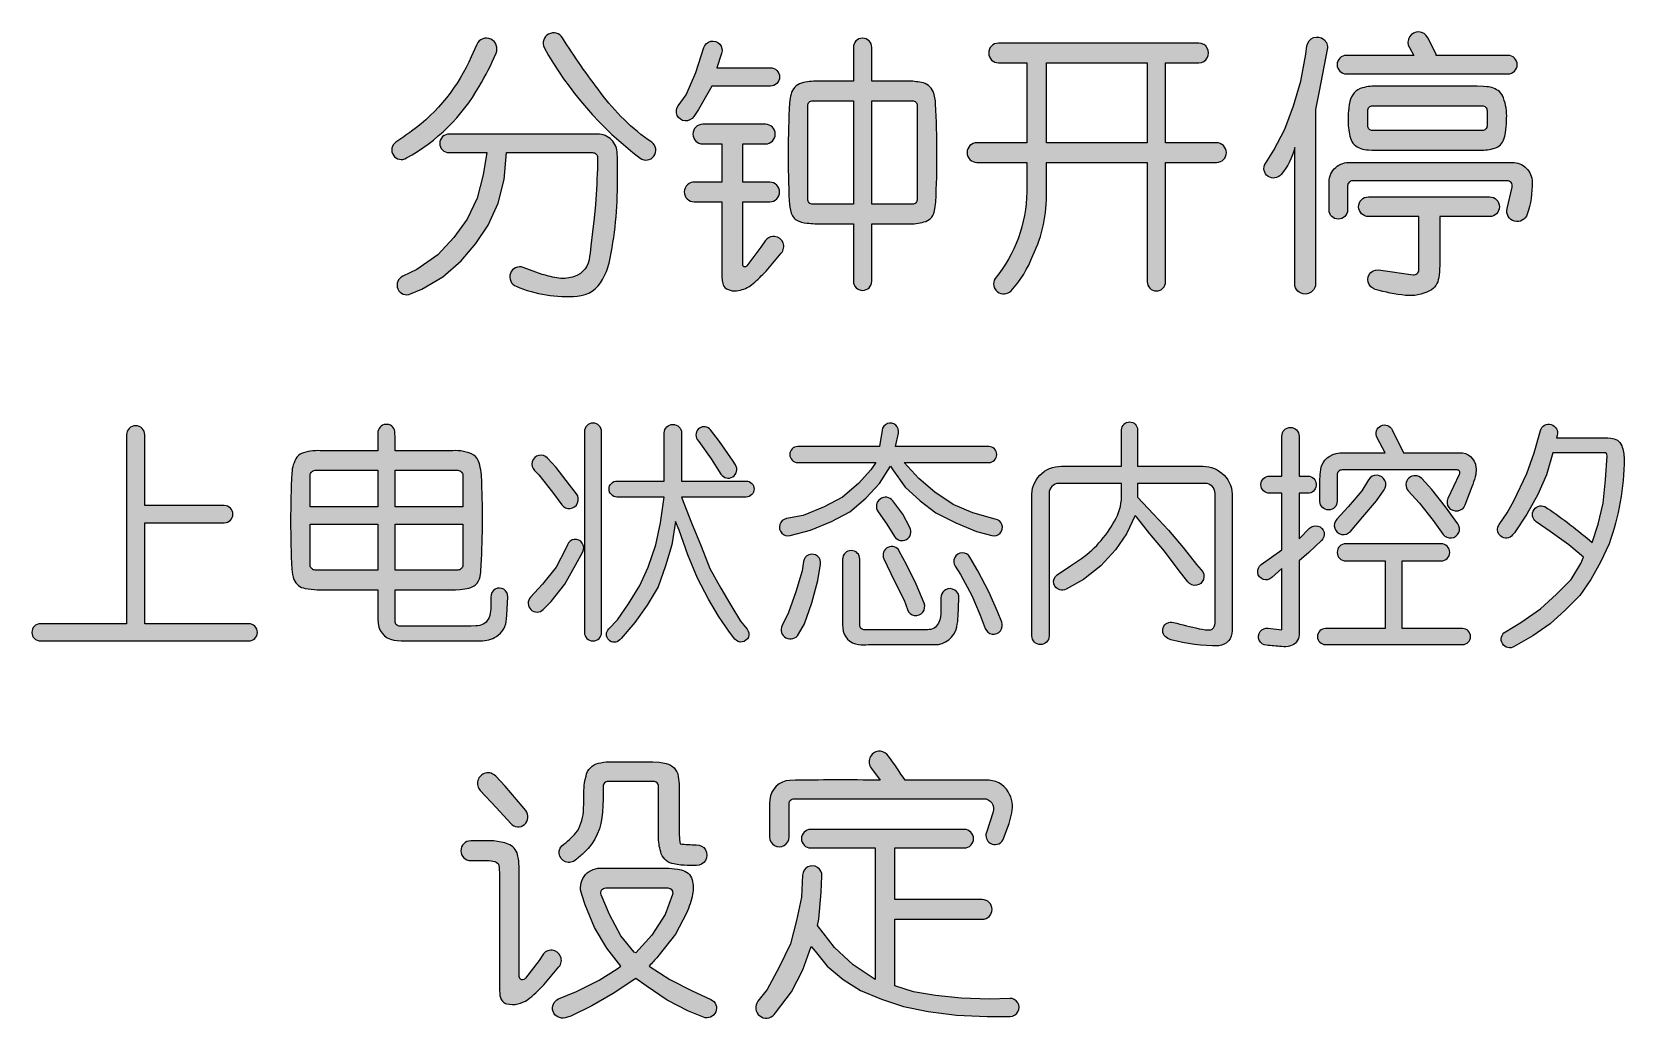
# Model space of a CAD drawing. Header units: millimetres. Extents: x -41 to 727, y -91 to 104.
# Drawn here: x 496.88 to 529.36, y -14.4 to 5.71 of the extents above; entities that cross this region are included whole.
import ezdxf

# ---------------------------------------------------------------- set-up
doc = ezdxf.new("R2010")
doc.units = ezdxf.units.MM
doc.header["$LTSCALE"] = 3
doc.header["$MEASUREMENT"] = 0

msp = doc.modelspace()

# ---------------------------------------------------------------- hatches: boundary and pattern name
h = msp.add_hatch(color=256)
h.dxf.hatch_style = 1
h.paths.add_polyline_path([(504.522, 3.137, -0.980022), (504.306, 3.457, 0.006175), (504.629, 3.685, 0.135486), (505.844, 5.201), (505.958, 5.453, -1), (506.35, 5.274, -0.038318), (506.009, 4.597, -0.139478)])
h = msp.add_hatch(color=256)
h.dxf.hatch_style = 1
h.paths.add_polyline_path([(507.329, 5.387, -0.929964), (507.704, 5.587, 0.022342), (508.483, 4.469, 0.084494), (509.528, 3.456, -1), (509.291, 3.133, -0.103576)])
h = msp.add_hatch(color=256)
h.dxf.hatch_style = 1
h.paths.add_polyline_path([(514.015, 4.704), (514.741, 4.704, -0.042419), (515.029, 4.676, -0.266055), (515.267, 4.489, -0.075541), (515.318, 4.239, -0.025713), (515.321, 2.242), (515.316, 2.191), (515.31, 2.145), (515.304, 2.103), (515.296, 2.066, -0.27652), (515.118, 1.845, -0.081351), (514.799, 1.795), (514.015, 1.795), (514.015, 0.626, -1), (513.639, 0.626), (513.639, 1.795), (512.856, 1.795, -0.010916), (512.691, 1.809), (512.633, 1.818), (512.579, 1.831), (512.528, 1.848, -0.233785), (512.374, 2.012, -0.069315), (512.332, 2.261, -0.025006), (512.338, 4.258), (512.345, 4.309), (512.352, 4.356), (512.36, 4.398), (512.37, 4.435, -0.284203), (512.582, 4.664, -0.064522), (512.913, 4.704), (513.639, 4.704), (513.639, 5.388, -1), (514.015, 5.391)])
h.paths.add_polyline_path([(514.844, 4.304, -0.414214), (514.944, 4.204), (514.944, 2.295, -0.414214), (514.844, 2.195), (514.015, 2.195), (514.015, 4.304)])
h.paths.add_polyline_path([(512.71, 2.295), (512.71, 4.204, -0.414214), (512.81, 4.304), (513.639, 4.304), (513.639, 2.195), (512.81, 2.195, -0.414214)])
h = msp.add_hatch(color=256)
h.dxf.hatch_style = 1
h.paths.add_polyline_path([(522.892, 5.423, -0.587691), (523.235, 5.555, -0.277728), (523.306, 5.35), (523.144, 4.5), (523.069, 4.124), (523.069, 0.577, -1), (522.642, 0.576), (522.642, 3.352, -0.12571), (522.363, 2.803, -0.952593), (522.045, 3.023), (522.216, 3.297), (522.442, 3.723), (522.617, 4.199), (522.768, 4.701), (522.868, 5.253)])
h = msp.add_hatch(color=256)
h.dxf.hatch_style = 1
h.paths.add_polyline_path([(526.993, 4.851), (523.696, 4.851, -1), (523.696, 5.228), (525.075, 5.228), (524.982, 5.386, -1.032744), (525.358, 5.589), (525.526, 5.253), (525.526, 5.228), (526.993, 5.228, -1)])
h = msp.add_hatch(color=256)
h.dxf.hatch_style = 1
h.paths.add_polyline_path([(510.065, 4.201), (510.229, 4.425), (510.429, 4.876), (510.591, 5.386, -1.006872), (510.953, 5.269), (510.856, 4.977), (511.946, 4.977, -1), (511.946, 4.601), (510.755, 4.601), (510.479, 4.124), (510.383, 3.979, -1.022627)])
h = msp.add_hatch(color=256)
h.dxf.hatch_style = 1
h.paths.add_polyline_path([(519.633, 3.046), (517.576, 3.046), (517.576, 2.444, -0.120463), (517.302, 1.15, -0.097023), (516.856, 0.431, -0.923331), (516.533, 0.679, 0.170817), (517.175, 2.444), (517.175, 3.046), (516.16, 3.046, -1), (516.16, 3.447), (517.175, 3.447), (517.175, 5.077), (516.603, 5.077, -1), (516.598, 5.478), (520.685, 5.478, -1), (520.686, 5.077), (520.009, 5.077), (520.009, 3.447), (521.046, 3.447, -1), (521.049, 3.046), (520.009, 3.046), (520.009, 0.615, -1), (519.633, 0.614)])
h.paths.add_polyline_path([(517.576, 3.447), (517.576, 5.077), (519.633, 5.077), (519.633, 3.447)])
h = msp.add_hatch(color=256)
h.dxf.hatch_style = 1
h.paths.add_polyline_path([(526.819, 4.489, -0.108975), (526.902, 4.362, -0.093036), (526.966, 3.946, -0.023201), (526.95, 3.712), (526.941, 3.647), (526.928, 3.582), (526.909, 3.52, -0.249161), (526.727, 3.339, -0.074582), (526.42, 3.294), (524.276, 3.294), (524.217, 3.298), (524.146, 3.304, -0.17111), (523.854, 3.409, -0.116898), (523.781, 3.539, -0.070847), (523.733, 3.881, -0.037347), (523.737, 4.1), (523.744, 4.161), (523.755, 4.225), (523.77, 4.288, -0.300215), (524.025, 4.567, -0.075034), (524.334, 4.601), (526.363, 4.601), (526.493, 4.594), (526.562, 4.588, -0.163807)])
h.paths.add_polyline_path([(526.566, 3.794, -0.414214), (526.466, 3.694), (524.231, 3.694, -0.414214), (524.131, 3.794), (524.131, 4.101, -0.414214), (524.231, 4.201), (526.466, 4.201, -0.414214), (526.566, 4.101)])
h = msp.add_hatch(color=256)
h.dxf.hatch_style = 1
h.paths.add_polyline_path([(506.907, 0.905), (507.294, 0.764, 0.039127), (507.633, 0.687, 0.125832), (507.949, 0.723, 0.309874), (508.258, 1.126), (508.268, 1.199), (508.285, 1.344), (508.319, 1.628), (508.352, 1.907), (508.379, 2.186, 0.007421), (508.423, 3.021), (508.423, 3.146, 0.419429), (508.321, 3.246), (506.567, 3.246), (506.517, 2.695), (506.392, 2.218), (506.191, 1.767), (505.94, 1.391), (505.639, 1.039), (505.263, 0.713), (504.837, 0.463), (504.609, 0.365, -1), (504.45, 0.728), (504.737, 0.864), (505.163, 1.165), (505.489, 1.516), (505.765, 1.892), (505.965, 2.318), (506.091, 2.795), (506.166, 3.246), (505.389, 3.246, -0.414214), (505.201, 3.434, -0.429356), (505.401, 3.623), (508.421, 3.623, -0.416441), (508.824, 3.223, -0.004), (508.827, 2.683, -0.054912), (508.659, 0.992, -0.072633), (508.523, 0.663, -0.263701), (508.008, 0.319, -0.121062), (506.764, 0.522, -1)])
h = msp.add_hatch(color=256)
h.dxf.hatch_style = 1
h.paths.add_polyline_path([(511.842, 1.448, -0.230162), (511.997, 1.539), (512.034, 1.538, -0.610061), (512.168, 1.197), (511.858, 0.829, -0.027762), (511.593, 0.577, -0.120863), (511.336, 0.444, -0.249235), (511.016, 0.496, -0.134371), (510.967, 0.607), (510.962, 0.64), (510.956, 0.713), (510.956, 2.243), (510.392, 2.243, -0.414214), (510.191, 2.444, -0.436325), (510.41, 2.644), (510.956, 2.644), (510.956, 3.422), (510.568, 3.422, -1), (510.568, 3.823), (511.846, 3.823, -1), (511.846, 3.422), (511.382, 3.422), (511.382, 2.644), (511.934, 2.644, -1), (511.934, 2.243), (511.382, 2.243), (511.382, 0.963, 0.771056), (511.464, 0.937), (511.754, 1.317)])
h = msp.add_hatch(color=256)
h.dxf.hatch_style = 1
h.paths.add_polyline_path([(526.972, 2.67), (523.821, 2.67, 0.414214), (523.721, 2.57), (523.721, 2.076, -1), (523.344, 2.08), (523.344, 2.609, -0.439244), (523.744, 3.046), (527.079, 3.046, -0.41848), (527.485, 2.646, -0.087911), (527.385, 1.991, -0.403269), (527.127, 1.848, -0.407764), (526.975, 2.104), (527.075, 2.545, 0.508982)])
h = msp.add_hatch(color=256)
h.dxf.hatch_style = 1
h.paths.add_polyline_path([(525.175, 0.855), (525.175, 1.942), (524.149, 1.942, -1), (524.147, 2.344), (526.616, 2.344, -1), (526.617, 1.942), (525.601, 1.942), (525.601, 0.939, -0.025598), (525.58, 0.698, -0.242371), (525.394, 0.427, -0.143709), (524.904, 0.335, -0.046088), (524.286, 0.459, -1.026539), (524.399, 0.848), (525.061, 0.756, 0.455545)])
h = msp.add_hatch(color=256)
h.dxf.hatch_style = 1
h.paths.add_polyline_path([(508.504, -2.444), (508.504, -6.532, -1), (508.153, -6.532), (508.153, -2.444, -1)])
h = msp.add_hatch(color=256)
h.dxf.hatch_style = 1
h.paths.add_polyline_path([(514.224, -2.412, -1.031525), (514.558, -2.475), (514.498, -2.745), (516.403, -2.745, -1), (516.403, -3.071), (514.673, -3.071), (514.974, -3.397), (515.3, -3.673), (515.677, -3.924), (516.078, -4.1), (516.529, -4.225), (516.535, -4.226, -1.059445), (516.467, -4.558), (516.153, -4.476), (515.727, -4.3), (515.325, -4.1), (514.999, -3.849), (514.699, -3.573), (514.448, -3.222), (514.398, -3.147), (514.172, -3.498), (513.896, -3.799), (513.57, -4.074), (513.194, -4.275), (512.768, -4.451), (512.352, -4.56, -1.035162), (512.274, -4.215), (512.617, -4.15), (513.043, -3.974), (513.42, -3.774), (513.746, -3.498), (513.996, -3.222), (514.097, -3.071), (512.504, -3.071, -1), (512.504, -2.745), (514.172, -2.745)])
h = msp.add_hatch(color=256)
h.dxf.hatch_style = 1
h.paths.add_polyline_path([(518.334, -5.454), (517.979, -5.651, -0.402414), (517.749, -5.59), (517.73, -5.546, -0.322311), (517.8, -5.358), (518.071, -5.18), (518.235, -5.067, 0.12063), (518.967, -4.264, 0.122034), (519.112, -3.774), (519.112, -3.498), (517.832, -3.498, 0.416966), (517.632, -3.7), (517.632, -6.607, -1), (517.281, -6.606), (517.281, -3.779, -0.440922), (517.883, -3.147), (519.112, -3.147), (519.112, -2.407, -1), (519.438, -2.407), (519.438, -3.147), (520.767, -3.147, -0.430593), (521.369, -3.774), (521.369, -6.407, -0.014856), (521.367, -6.499, -0.390242), (521.092, -6.807, -0.067452), (520.115, -6.683), (520.056, -6.657, -0.945356), (520.171, -6.33, 0.009823), (520.694, -6.459), (520.753, -6.471), (520.813, -6.481), (520.841, -6.484), (520.869, -6.485), (520.895, -6.484, 0.29353), (521.002, -6.416, 0.095361), (521.018, -6.273), (521.018, -3.698, 0.416246), (520.816, -3.498), (519.438, -3.498), (519.438, -3.774), (519.764, -4.125), (520.065, -4.451), (520.366, -4.802), (520.641, -5.153), (520.733, -5.258, -0.292615), (520.78, -5.455, -0.589157), (520.464, -5.506), (520.265, -5.253), (519.989, -4.877), (519.688, -4.526), (519.413, -4.175), (519.387, -4.15), (519.212, -4.526), (518.986, -4.852), (518.685, -5.178)])
h = msp.add_hatch(color=256)
h.dxf.hatch_style = 1
h.paths.add_polyline_path([(499.185, -4.299), (499.185, -6.358), (501.307, -6.358, -1), (501.307, -6.708), (497.057, -6.708, -1), (497.057, -6.358), (498.814, -6.358), (498.814, -2.507, -1), (499.185, -2.507), (499.185, -3.949), (500.808, -3.949, -1), (500.808, -4.299)])
h = msp.add_hatch(color=256)
h.dxf.hatch_style = 1
h.paths.add_polyline_path([(503.94, -2.471, -0.929699), (504.289, -2.439), (504.291, -2.588), (504.291, -2.83), (505.469, -2.83, -0.137289), (505.898, -2.918, -0.170229), (506.005, -3.076, -0.066788), (506.059, -3.471, -0.023784), (506.043, -5.276), (506.038, -5.312), (506.033, -5.344, -0.113558), (505.966, -5.528, -0.119155), (505.876, -5.6, -0.08671), (505.711, -5.647), (505.617, -5.657), (505.526, -5.663), (504.291, -5.663), (504.291, -6.307, 0.421621), (504.394, -6.407), (505.846, -6.407), (505.936, -6.402), (505.981, -6.398, 0.307694), (506.207, -6.227, 0.084126), (506.244, -6.059, 0.020511), (506.247, -5.905), (506.247, -5.82, -0.293675), (506.336, -5.652, -0.587973), (506.591, -5.81), (506.573, -6.181), (506.565, -6.254, -0.249818), (506.359, -6.616, -0.141151), (506.033, -6.708), (504.417, -6.708), (504.336, -6.702, -0.37379), (503.946, -6.355, -0.025456), (503.94, -6.231), (503.94, -5.663), (502.705, -5.663, -0.030394), (502.459, -5.636, -0.266529), (502.227, -5.458, -0.068057), (502.186, -5.247, -0.026725), (502.186, -3.287, -0.129566), (502.287, -2.961, -0.107005), (502.38, -2.89, -0.100242), (502.763, -2.83), (503.94, -2.83)])
h.paths.add_polyline_path([(505.672, -4.325), (505.672, -5.163, -0.414214), (505.572, -5.263), (504.291, -5.263), (504.291, -4.325)])
h.paths.add_polyline_path([(503.94, -4.325), (503.94, -5.263), (502.66, -5.263, -0.414214), (502.56, -5.163), (502.56, -4.325)])
h.paths.add_polyline_path([(503.94, -3.974), (502.56, -3.974), (502.56, -3.33, -0.414214), (502.66, -3.23), (503.94, -3.23)])
h.paths.add_polyline_path([(504.291, -3.974), (504.291, -3.23), (505.572, -3.23, -0.414214), (505.672, -3.33), (505.672, -3.974)])
h = msp.add_hatch(color=256)
h.dxf.hatch_style = 1
h.paths.add_polyline_path([(510.084, -4.451), (510.009, -4.275), (509.934, -4.752), (509.808, -5.178), (509.658, -5.604), (509.432, -5.98), (509.181, -6.332), (508.906, -6.658), (508.875, -6.688, -1), (508.649, -6.463), (508.83, -6.281), (509.056, -5.955), (509.282, -5.579), (509.457, -5.203), (509.608, -4.752), (509.708, -4.3), (509.783, -3.774), (508.818, -3.774, -1), (508.818, -3.448), (509.783, -3.448), (509.783, -2.469, -1), (510.134, -2.469), (510.134, -3.448), (511.451, -3.448, -1), (511.451, -3.774), (510.134, -3.774), (510.335, -4.3), (510.536, -4.777), (510.711, -5.228), (510.937, -5.629), (511.137, -5.98), (511.338, -6.306), (511.472, -6.47, -1.005509), (511.224, -6.671), (511.112, -6.532), (510.887, -6.206), (510.686, -5.855), (510.46, -5.429), (510.26, -4.952)])
h = msp.add_hatch(color=256)
h.dxf.hatch_style = 1
h.paths.add_polyline_path([(510.939, -3.309), (510.736, -2.996), (510.485, -2.645), (510.456, -2.601, -0.966714), (510.728, -2.406), (510.912, -2.645), (511.188, -3.046), (511.235, -3.121, -0.992178)])
h = msp.add_hatch(color=256)
h.dxf.hatch_style = 1
h.paths.add_polyline_path([(522.129, -3.698, -1), (522.129, -3.347), (522.38, -3.347), (522.38, -2.532, -1), (522.731, -2.532), (522.731, -3.347), (522.906, -3.347), (522.947, -3.352, -0.889496), (522.906, -3.698), (522.731, -3.698), (522.731, -4.626), (522.946, -4.411, -1.018684), (523.189, -4.663), (522.931, -4.902), (522.731, -5.078), (522.731, -6.582, -0.343918), (522.554, -6.809, -0.095325), (522.372, -6.824, -0.007102), (522.064, -6.796, -1.020822), (522.101, -6.447), (522.38, -6.482), (522.38, -5.228), (522.173, -5.418, -1.073981), (521.961, -5.151), (522.38, -4.852), (522.38, -3.698)])
h = msp.add_hatch(color=256)
h.dxf.hatch_style = 1
h.paths.add_polyline_path([(526.001, -2.871, -0.410091), (526.339, -3.165, -0.070888), (526.335, -3.315), (526.325, -3.363, -0.025192), (526.255, -3.57), (526.114, -3.937, -1.060261), (525.773, -3.801), (526.007, -3.307, 0.550801), (525.953, -3.222), (523.608, -3.222, 0.42072), (523.508, -3.324), (523.508, -3.859, -1), (523.157, -3.864), (523.157, -3.398, -0.01249), (523.166, -3.274, -0.348268), (523.487, -2.888, -0.035203), (523.634, -2.871), (524.481, -2.871), (524.486, -2.871), (524.323, -2.565, -0.438722), (524.4, -2.322, -0.418342), (524.631, -2.408), (524.862, -2.871)])
h = msp.add_hatch(color=256)
h.dxf.hatch_style = 1
h.paths.add_polyline_path([(527.774, -3.987), (527.799, -4.005, -0.031005), (528.707, -4.701), (528.833, -4.325), (528.933, -3.899), (528.983, -3.422), (529.016, -2.935, 0.433848), (528.956, -2.871), (527.905, -2.871), (527.779, -3.322), (527.604, -3.723), (527.378, -4.125), (527.127, -4.501), (527.088, -4.548, -0.403347), (526.845, -4.575), (526.812, -4.541, -0.325774), (526.81, -4.334), (526.977, -4.1), (527.111, -3.849), (527.378, -3.297), (527.529, -2.871), (527.654, -2.419, -1), (527.995, -2.518), (527.98, -2.57), (528.883, -2.57), (528.977, -2.569), (529.033, -2.571), (529.088, -2.576, -0.305316), (529.314, -2.729, -0.086675), (529.363, -2.995, -0.084324), (529.058, -4.727), (528.883, -5.103), (528.682, -5.454), (528.456, -5.78), (528.156, -6.081), (527.855, -6.357), (527.503, -6.607), (527.121, -6.823, -1), (526.94, -6.523), (527.253, -6.332), (527.654, -6.056), (527.98, -5.755), (528.281, -5.454), (528.482, -5.128), (528.532, -5.002), (528.231, -4.752), (527.855, -4.476), (527.567, -4.278, -1)])
h = msp.add_hatch(color=256)
h.dxf.hatch_style = 1
h.paths.add_polyline_path([(507.4, -2.98), (507.576, -3.172), (507.852, -3.523), (507.992, -3.709, -1.005391), (507.691, -3.932), (507.501, -3.673), (507.225, -3.322), (507.136, -3.233, -1.020192)])
h = msp.add_hatch(color=256)
h.dxf.hatch_style = 1
h.paths.add_polyline_path([(524.466, -3.631), (524.311, -3.849), (524.035, -4.175), (523.778, -4.474, -1.021378), (523.5, -4.225), (523.734, -3.974), (524.01, -3.648), (524.15, -3.421, -1.034899)])
h = msp.add_hatch(color=256)
h.dxf.hatch_style = 1
h.paths.add_polyline_path([(525.233, -3.399), (525.439, -3.623), (525.715, -3.974), (525.967, -4.318, -1.005391), (525.673, -4.535), (525.464, -4.25), (525.188, -3.899), (524.96, -3.649, -1)])
h = msp.add_hatch(color=256)
h.dxf.hatch_style = 1
h.paths.add_polyline_path([(514.444, -3.853), (514.648, -4.125), (514.793, -4.396, -0.966255), (514.48, -4.578), (514.322, -4.325), (514.143, -4.074, -0.988441)])
h = msp.add_hatch(color=256)
h.dxf.hatch_style = 1
h.paths.add_polyline_path([(507.301, -5.554), (507.576, -5.203), (507.777, -4.827), (507.807, -4.748, -1.069977), (508.119, -4.89), (507.978, -5.153), (507.752, -5.554), (507.476, -5.905), (507.314, -6.067, -0.982912), (507.055, -5.817)])
h = msp.add_hatch(color=256)
h.dxf.hatch_style = 1
h.paths.add_polyline_path([(515.426, -5.826, -0.224163), (515.493, -5.684), (515.52, -5.665, -0.593534), (515.794, -5.838), (515.777, -6.206, -0.036876), (515.75, -6.418, -0.361716), (515.292, -6.783), (513.946, -6.783, -0.04966), (513.746, -6.78, -0.378006), (513.424, -6.447), (513.42, -6.382), (513.42, -5.04, -1), (513.771, -5.04), (513.771, -6.382, 0.42423), (513.874, -6.482), (515.125, -6.482, 0.014782), (515.185, -6.478, 0.302825), (515.389, -6.309), (515.4, -6.28), (515.415, -6.22), (515.423, -6.158), (515.427, -6.093), (515.426, -5.961, -0.012993)])
h = msp.add_hatch(color=256)
h.dxf.hatch_style = 1
h.paths.add_polyline_path([(514.577, -4.876), (514.724, -5.153), (514.924, -5.554), (515.082, -5.938, -1.024079), (514.741, -6.069), (514.673, -5.88), (514.473, -5.479), (514.262, -5.034, -0.977982)])
h = msp.add_hatch(color=256)
h.dxf.hatch_style = 1
h.paths.add_polyline_path([(523.684, -4.727), (525.628, -4.727, -1), (525.628, -5.078), (524.837, -5.078), (524.837, -6.457), (526.066, -6.457, -1), (526.066, -6.783), (523.27, -6.783, -1), (523.27, -6.457), (524.486, -6.457), (524.486, -5.078), (523.684, -5.078, -1)])
h = msp.add_hatch(color=256)
h.dxf.hatch_style = 1
h.paths.add_polyline_path([(512.918, -5.479), (512.793, -5.93), (512.642, -6.357), (512.519, -6.573, -0.972629), (512.185, -6.394), (512.316, -6.131), (512.467, -5.705), (512.592, -5.278), (512.621, -5.091, -1.001978), (512.971, -5.146)])
h = msp.add_hatch(color=256)
h.dxf.hatch_style = 1
h.paths.add_polyline_path([(516.178, -5.278), (516.404, -5.705), (516.579, -6.106), (516.666, -6.322, -1.010927), (516.33, -6.452), (516.228, -6.181), (516.053, -5.78), (515.827, -5.353), (515.716, -5.187, -1.028543), (516.014, -5)])
h = msp.add_hatch(color=256)
h.dxf.hatch_style = 1
h.paths.add_polyline_path([(514.196, -8.958, -0.218127), (514.35, -9.048, -0.012563), (514.695, -9.548), (516.342, -9.548, -0.288517), (516.8, -9.787, -0.199202), (516.871, -10.21, -0.026155), (516.819, -10.426), (516.704, -10.737, -0.407648), (516.469, -10.849), (516.431, -10.83, -0.342062), (516.352, -10.616), (516.488, -10.189, 0.515966), (516.298, -9.924), (512.43, -9.924, 0.414214), (512.33, -10.024), (512.33, -10.703, -1), (511.929, -10.702), (511.929, -10.05), (511.93, -10.029), (511.937, -9.942, -0.378868), (512.342, -9.551, -0.009051), (514.186, -9.548), (514.008, -9.306, -0.596447), (514.154, -8.958)])
h = msp.add_hatch(color=256)
h.dxf.hatch_style = 1
h.paths.add_polyline_path([(506.881, -10.073), (506.957, -10.166, -0.97673), (506.649, -10.43), (506.363, -10.111), (506.03, -9.76, -1.002617), (506.343, -9.464), (506.535, -9.67)])
h = msp.add_hatch(color=256)
h.dxf.hatch_style = 1
h.paths.add_polyline_path([(510.108, -10.846, 0.034528), (510.436, -10.861, -1.01266), (510.437, -11.287, -0.011492), (510.189, -11.282), (510.118, -11.276), (510.048, -11.267), (509.979, -11.254, -0.273615), (509.722, -11.047, -0.076134), (509.665, -10.726), (509.665, -9.674, 0.422775), (509.562, -9.574), (508.635, -9.574, 0.422577), (508.534, -9.675), (508.534, -9.932), (508.53, -10.064), (508.522, -10.196, -0.193245), (508.15, -11.022, -0.01219), (507.976, -11.169, -1.116646), (507.735, -10.85, 0.071802), (508.009, -10.58, 0.121401), (508.136, -10.135, 0.01403), (508.141, -9.809, -0.028408), (508.156, -9.601), (508.168, -9.53), (508.186, -9.462, -0.295288), (508.44, -9.201, -0.042182), (508.647, -9.17), (509.55, -9.17), (509.68, -9.182), (509.752, -9.192), (509.819, -9.207, -0.323214), (510.066, -9.468, -0.059248), (510.087, -9.674), (510.087, -10.668, 0.017207)])
h = msp.add_hatch(color=256)
h.dxf.hatch_style = 1
h.paths.add_polyline_path([(514.211, -14.012), (513.784, -13.836), (513.433, -13.611), (513.107, -13.335), (512.857, -13.034), (512.781, -12.934), (512.606, -13.41), (512.38, -13.862), (512.054, -14.288), (512.025, -14.322, -0.972492), (511.693, -14.054), (511.879, -13.811), (512.129, -13.36), (512.355, -12.884), (512.48, -12.407), (512.581, -11.931), (512.603, -11.48, -1.001313), (512.999, -11.5), (512.982, -11.83), (512.932, -12.382), (512.907, -12.507), (513.258, -12.959), (513.634, -13.31), (514.085, -13.611), (514.085, -10.927), (512.769, -10.927, -1), (512.769, -10.551), (515.903, -10.551, -1), (515.903, -10.927), (514.487, -10.927), (514.487, -11.981), (516.269, -11.981, -1), (516.269, -12.382), (514.487, -12.382), (514.487, -13.736), (514.863, -13.862), (515.314, -13.937), (515.841, -13.987), (516.418, -14.012), (516.828, -13.995, -1.021041), (516.835, -14.363), (516.367, -14.363), (515.741, -14.338), (515.164, -14.263), (514.662, -14.163)])
h = msp.add_hatch(color=256)
h.dxf.hatch_style = 1
h.paths.add_polyline_path([(505.835, -11.186, -1), (505.835, -10.783), (506.305, -10.783), (506.457, -10.809, -0.049541), (506.6, -10.85), (506.631, -10.864, -0.252815), (506.797, -11.097, -0.025056), (506.823, -11.302), (506.823, -13.549), (506.823, -13.549), (506.823, -13.55), (506.826, -13.569), (506.835, -13.587), (506.848, -13.601), (506.87, -13.614, 0.329946), (506.95, -13.584), (507.227, -13.222), (507.302, -13.109, -1.085085), (507.633, -13.352), (507.323, -13.721, -0.011283), (507.162, -13.882, -0.040888), (506.997, -14.017, -0.222973), (506.57, -14.104, -0.132564), (506.481, -14.053, -0.156858), (506.425, -13.89), (506.42, -13.836), (506.42, -11.418, 0.010768), (506.408, -11.292, 0.334726), (506.326, -11.205), (506.209, -11.186)])
h = msp.add_hatch(color=256)
h.dxf.hatch_style = 1
h.paths.add_polyline_path([(510.233, -12.255), (510.011, -12.684), (509.649, -13.14, -0.031599), (509.473, -13.337), (509.895, -13.606), (510.337, -13.836), (510.731, -14.016, -0.4119), (510.832, -14.271, -0.405923), (510.582, -14.377), (510.279, -14.258), (509.838, -14.028), (509.415, -13.74), (509.204, -13.586), (508.743, -13.894), (508.302, -14.143), (507.879, -14.354), (507.761, -14.388, -0.947134), (507.628, -14.005), (507.995, -13.855), (508.455, -13.625), (508.82, -13.394), (508.897, -13.337), (508.609, -12.972), (508.359, -12.55), (508.167, -12.089), (508.098, -11.877, -0.522311), (508.476, -11.34), (509.876, -11.34), (509.994, -11.352), (510.061, -11.362), (510.125, -11.376, -0.296716), (510.35, -11.578, -0.115429), (510.359, -11.872, -0.064578)])
h.paths.add_polyline_path([(508.588, -11.743), (509.854, -11.743, -0.521815), (509.948, -11.878), (509.799, -12.281), (509.531, -12.703), (509.204, -13.068), (509.166, -13.049), (508.897, -12.722), (508.667, -12.281), (508.496, -11.883, -0.538437)])

# ---------------------------------------------------------------- linework, layer by layer
for points in [[(506.009, 4.597, 0.038318), (506.35, 5.274, 1), (505.958, 5.453), (505.844, 5.201, -0.135486), (504.629, 3.685, -0.006175), (504.306, 3.457, 0.980022), (504.522, 3.137, 0.139478)], [(509.291, 3.133, 1), (509.528, 3.456, -0.084494), (508.483, 4.469, -0.022342), (507.704, 5.587, 0.929964), (507.329, 5.387, 0.103576)], [(514.015, 5.391, 1), (513.639, 5.388), (513.639, 4.704), (512.913, 4.704, 0.064522), (512.582, 4.664, 0.284203), (512.37, 4.435), (512.36, 4.398), (512.352, 4.356), (512.345, 4.309), (512.338, 4.258, 0.025006), (512.332, 2.261, 0.069315), (512.374, 2.012, 0.233785), (512.528, 1.848), (512.579, 1.831), (512.633, 1.818), (512.691, 1.809, 0.010916), (512.856, 1.795), (513.639, 1.795), (513.639, 0.626, 1), (514.015, 0.626), (514.015, 1.795), (514.799, 1.795, 0.081351), (515.118, 1.845, 0.27652), (515.296, 2.066), (515.304, 2.103), (515.31, 2.145), (515.316, 2.191), (515.321, 2.242, 0.025713), (515.318, 4.239, 0.075541), (515.267, 4.489, 0.266055), (515.029, 4.676, 0.042419), (514.741, 4.704), (514.015, 4.704)], [(522.892, 5.423, -0.587691), (523.235, 5.555, -0.277728), (523.306, 5.35), (523.144, 4.5), (523.069, 4.124), (523.069, 0.577, -1), (522.642, 0.576), (522.642, 3.352, -0.12571), (522.363, 2.803, -0.952593), (522.045, 3.023), (522.216, 3.297), (522.442, 3.723), (522.617, 4.199), (522.768, 4.701), (522.868, 5.253)], [(526.993, 5.228), (525.526, 5.228), (525.526, 5.253), (525.358, 5.589, 1.032744), (524.982, 5.386), (525.075, 5.228), (523.696, 5.228, 1), (523.696, 4.851), (526.993, 4.851, 1)], [(510.065, 4.201), (510.229, 4.425), (510.429, 4.876), (510.591, 5.386, -1.006872), (510.953, 5.269), (510.856, 4.977), (511.946, 4.977, -1), (511.946, 4.601), (510.755, 4.601), (510.479, 4.124), (510.383, 3.979, -1.022627)], [(519.633, 0.614, 1), (520.009, 0.615), (520.009, 3.046), (521.049, 3.046, 1), (521.046, 3.447), (520.009, 3.447), (520.009, 5.077), (520.686, 5.077, 1), (520.685, 5.478), (516.598, 5.478, 1), (516.603, 5.077), (517.175, 5.077), (517.175, 3.447), (516.16, 3.447, 1), (516.16, 3.046), (517.175, 3.046), (517.175, 2.444, -0.170817), (516.533, 0.679, 0.923331), (516.856, 0.431, 0.097023), (517.302, 1.15, 0.120463), (517.576, 2.444), (517.576, 3.046), (519.633, 3.046)], [(526.562, 4.588), (526.493, 4.594), (526.363, 4.601), (524.334, 4.601, 0.075034), (524.025, 4.567, 0.300215), (523.77, 4.288), (523.755, 4.225), (523.744, 4.161), (523.737, 4.1, 0.037347), (523.733, 3.881, 0.070847), (523.781, 3.539, 0.116898), (523.854, 3.409, 0.17111), (524.146, 3.304), (524.217, 3.298), (524.276, 3.294), (526.42, 3.294, 0.074582), (526.727, 3.339, 0.249161), (526.909, 3.52), (526.928, 3.582), (526.941, 3.647), (526.95, 3.712, 0.023201), (526.966, 3.946, 0.093036), (526.902, 4.362, 0.108975), (526.819, 4.489, 0.163807)], [(512.71, 2.295), (512.71, 4.204, -0.414214), (512.81, 4.304), (513.639, 4.304), (513.639, 2.195), (512.81, 2.195, -0.414214)], [(514.844, 4.304, -0.414214), (514.944, 4.204), (514.944, 2.295, -0.414214), (514.844, 2.195), (514.015, 2.195), (514.015, 4.304)], [(526.566, 3.794, -0.414214), (526.466, 3.694), (524.231, 3.694, -0.414214), (524.131, 3.794), (524.131, 4.101, -0.414214), (524.231, 4.201), (526.466, 4.201, -0.414214), (526.566, 4.101)], [(506.764, 0.522, 0.121062), (508.008, 0.319, 0.263701), (508.523, 0.663, 0.072633), (508.659, 0.992, 0.054912), (508.827, 2.683, 0.004), (508.824, 3.223, 0.416441), (508.421, 3.623), (505.401, 3.623, 0.429356), (505.201, 3.434, 0.414214), (505.389, 3.246), (506.166, 3.246), (506.091, 2.795), (505.965, 2.318), (505.765, 1.892), (505.489, 1.516), (505.163, 1.165), (504.737, 0.864), (504.45, 0.728, 1), (504.609, 0.365), (504.837, 0.463), (505.263, 0.713), (505.639, 1.039), (505.94, 1.391), (506.191, 1.767), (506.392, 2.218), (506.517, 2.695), (506.567, 3.246), (508.321, 3.246, -0.419429), (508.423, 3.146), (508.423, 3.021, -0.007421), (508.379, 2.186), (508.352, 1.907), (508.319, 1.628), (508.285, 1.344), (508.268, 1.199), (508.258, 1.126, -0.309874), (507.949, 0.723, -0.125832), (507.633, 0.687, -0.039127), (507.294, 0.764), (506.907, 0.905, 1)], [(511.754, 1.317), (511.464, 0.937, -0.771056), (511.382, 0.963), (511.382, 2.243), (511.934, 2.243, 1), (511.934, 2.644), (511.382, 2.644), (511.382, 3.422), (511.846, 3.422, 1), (511.846, 3.823), (510.568, 3.823, 1), (510.568, 3.422), (510.956, 3.422), (510.956, 2.644), (510.41, 2.644, 0.436325), (510.191, 2.444, 0.414214), (510.392, 2.243), (510.956, 2.243), (510.956, 0.713), (510.962, 0.64), (510.967, 0.607, 0.134371), (511.016, 0.496, 0.249235), (511.336, 0.444, 0.120863), (511.593, 0.577, 0.027762), (511.858, 0.829), (512.168, 1.197, 0.610061), (512.034, 1.538), (511.997, 1.539, 0.230162), (511.842, 1.448)], [(526.972, 2.67), (523.821, 2.67, 0.414214), (523.721, 2.57), (523.721, 2.076, -1), (523.344, 2.08), (523.344, 2.609, -0.439244), (523.744, 3.046), (527.079, 3.046, -0.41848), (527.485, 2.646, -0.087911), (527.385, 1.991, -0.403269), (527.127, 1.848, -0.407764), (526.975, 2.104), (527.075, 2.545, 0.508982)], [(525.175, 0.855), (525.175, 1.942), (524.149, 1.942, -1), (524.147, 2.344), (526.616, 2.344, -1), (526.617, 1.942), (525.601, 1.942), (525.601, 0.939, -0.025598), (525.58, 0.698, -0.242371), (525.394, 0.427, -0.143709), (524.904, 0.335, -0.046088), (524.286, 0.459, -1.026539), (524.399, 0.848), (525.061, 0.756, 0.455545)], [(508.153, -2.444), (508.153, -6.532, 1), (508.504, -6.532), (508.504, -2.444, 1)], [(514.172, -2.745), (512.504, -2.745, 1), (512.504, -3.071), (514.097, -3.071), (513.996, -3.222), (513.746, -3.498), (513.42, -3.774), (513.043, -3.974), (512.617, -4.15), (512.274, -4.215, 1.035162), (512.352, -4.56), (512.768, -4.451), (513.194, -4.275), (513.57, -4.074), (513.896, -3.799), (514.172, -3.498), (514.398, -3.147), (514.448, -3.222), (514.699, -3.573), (514.999, -3.849), (515.325, -4.1), (515.727, -4.3), (516.153, -4.476), (516.467, -4.558, 1.059445), (516.535, -4.226), (516.529, -4.225), (516.078, -4.1), (515.677, -3.924), (515.3, -3.673), (514.974, -3.397), (514.673, -3.071), (516.403, -3.071, 1), (516.403, -2.745), (514.498, -2.745), (514.558, -2.475, 1.031525), (514.224, -2.412)], [(518.334, -5.454), (517.979, -5.651, -0.402414), (517.749, -5.59), (517.73, -5.546, -0.322311), (517.8, -5.358), (518.071, -5.18), (518.235, -5.067, 0.12063), (518.967, -4.264, 0.122034), (519.112, -3.774), (519.112, -3.498), (517.832, -3.498, 0.416966), (517.632, -3.7), (517.632, -6.607, -1), (517.281, -6.606), (517.281, -3.779, -0.440922), (517.883, -3.147), (519.112, -3.147), (519.112, -2.407, -1), (519.438, -2.407), (519.438, -3.147), (520.767, -3.147, -0.430593), (521.369, -3.774), (521.369, -6.407, -0.014856), (521.367, -6.499, -0.390242), (521.092, -6.807, -0.067452), (520.115, -6.683), (520.056, -6.657, -0.945356), (520.171, -6.33, 0.009823), (520.694, -6.459), (520.753, -6.471), (520.813, -6.481), (520.841, -6.484), (520.869, -6.485), (520.895, -6.484, 0.29353), (521.002, -6.416, 0.095361), (521.018, -6.273), (521.018, -3.698, 0.416246), (520.816, -3.498), (519.438, -3.498), (519.438, -3.774), (519.764, -4.125), (520.065, -4.451), (520.366, -4.802), (520.641, -5.153), (520.733, -5.258, -0.292615), (520.78, -5.455, -0.589157), (520.464, -5.506), (520.265, -5.253), (519.989, -4.877), (519.688, -4.526), (519.413, -4.175), (519.387, -4.15), (519.212, -4.526), (518.986, -4.852), (518.685, -5.178)], [(500.808, -4.299, 1), (500.808, -3.949), (499.185, -3.949), (499.185, -2.507, 1), (498.814, -2.507), (498.814, -6.358), (497.057, -6.358, 1), (497.057, -6.708), (501.307, -6.708, 1), (501.307, -6.358), (499.185, -6.358), (499.185, -4.299)], [(503.94, -2.83), (502.763, -2.83, 0.100242), (502.38, -2.89, 0.107005), (502.287, -2.961, 0.129566), (502.186, -3.287, 0.026725), (502.186, -5.247, 0.068057), (502.227, -5.458, 0.266529), (502.459, -5.636, 0.030394), (502.705, -5.663), (503.94, -5.663), (503.94, -6.231, 0.025456), (503.946, -6.355, 0.37379), (504.336, -6.702), (504.417, -6.708), (506.033, -6.708, 0.141151), (506.359, -6.616, 0.249818), (506.565, -6.254), (506.573, -6.181), (506.591, -5.81, 0.587973), (506.336, -5.652, 0.293675), (506.247, -5.82), (506.247, -5.905, -0.020511), (506.244, -6.059, -0.084126), (506.207, -6.227, -0.307694), (505.981, -6.398), (505.936, -6.402), (505.846, -6.407), (504.394, -6.407, -0.421621), (504.291, -6.307), (504.291, -5.663), (505.526, -5.663), (505.617, -5.657), (505.711, -5.647, 0.08671), (505.876, -5.6, 0.119155), (505.966, -5.528, 0.113558), (506.033, -5.344), (506.038, -5.312), (506.043, -5.276, 0.023784), (506.059, -3.471, 0.066788), (506.005, -3.076, 0.170229), (505.898, -2.918, 0.137289), (505.469, -2.83), (504.291, -2.83), (504.291, -2.588), (504.289, -2.439, 0.929699), (503.94, -2.471)], [(510.084, -4.451), (510.009, -4.275), (509.934, -4.752), (509.808, -5.178), (509.658, -5.604), (509.432, -5.98), (509.181, -6.332), (508.906, -6.658), (508.875, -6.688, -1), (508.649, -6.463), (508.83, -6.281), (509.056, -5.955), (509.282, -5.579), (509.457, -5.203), (509.608, -4.752), (509.708, -4.3), (509.783, -3.774), (508.818, -3.774, -1), (508.818, -3.448), (509.783, -3.448), (509.783, -2.469, -1), (510.134, -2.469), (510.134, -3.448), (511.451, -3.448, -1), (511.451, -3.774), (510.134, -3.774), (510.335, -4.3), (510.536, -4.777), (510.711, -5.228), (510.937, -5.629), (511.137, -5.98), (511.338, -6.306), (511.472, -6.47, -1.005509), (511.224, -6.671), (511.112, -6.532), (510.887, -6.206), (510.686, -5.855), (510.46, -5.429), (510.26, -4.952)], [(511.235, -3.121), (511.188, -3.046), (510.912, -2.645), (510.728, -2.406, 0.966714), (510.456, -2.601), (510.485, -2.645), (510.736, -2.996), (510.939, -3.309, 0.992178)], [(522.129, -3.698, -1), (522.129, -3.347), (522.38, -3.347), (522.38, -2.532, -1), (522.731, -2.532), (522.731, -3.347), (522.906, -3.347), (522.947, -3.352, -0.889496), (522.906, -3.698), (522.731, -3.698), (522.731, -4.626), (522.946, -4.411, -1.018684), (523.189, -4.663), (522.931, -4.902), (522.731, -5.078), (522.731, -6.582, -0.343918), (522.554, -6.809, -0.095325), (522.372, -6.824, -0.007102), (522.064, -6.796, -1.020822), (522.101, -6.447), (522.38, -6.482), (522.38, -5.228), (522.173, -5.418, -1.073981), (521.961, -5.151), (522.38, -4.852), (522.38, -3.698)], [(526.001, -2.871, -0.410091), (526.339, -3.165, -0.070888), (526.335, -3.315), (526.325, -3.363, -0.025192), (526.255, -3.57), (526.114, -3.937, -1.060261), (525.773, -3.801), (526.007, -3.307, 0.550801), (525.953, -3.222), (523.608, -3.222, 0.42072), (523.508, -3.324), (523.508, -3.859, -1), (523.157, -3.864), (523.157, -3.398, -0.01249), (523.166, -3.274, -0.348268), (523.487, -2.888, -0.035203), (523.634, -2.871), (524.481, -2.871), (524.486, -2.871), (524.323, -2.565, -0.438722), (524.4, -2.322, -0.418342), (524.631, -2.408), (524.862, -2.871)], [(527.774, -3.987), (527.799, -4.005, -0.031005), (528.707, -4.701), (528.833, -4.325), (528.933, -3.899), (528.983, -3.422), (529.016, -2.935, 0.433848), (528.956, -2.871), (527.905, -2.871), (527.779, -3.322), (527.604, -3.723), (527.378, -4.125), (527.127, -4.501), (527.088, -4.548, -0.403347), (526.845, -4.575), (526.812, -4.541, -0.325774), (526.81, -4.334), (526.977, -4.1), (527.111, -3.849), (527.378, -3.297), (527.529, -2.871), (527.654, -2.419, -1), (527.995, -2.518), (527.98, -2.57), (528.883, -2.57), (528.977, -2.569), (529.033, -2.571), (529.088, -2.576, -0.305316), (529.314, -2.729, -0.086675), (529.363, -2.995, -0.084324), (529.058, -4.727), (528.883, -5.103), (528.682, -5.454), (528.456, -5.78), (528.156, -6.081), (527.855, -6.357), (527.503, -6.607), (527.121, -6.823, -1), (526.94, -6.523), (527.253, -6.332), (527.654, -6.056), (527.98, -5.755), (528.281, -5.454), (528.482, -5.128), (528.532, -5.002), (528.231, -4.752), (527.855, -4.476), (527.567, -4.278, -1)], [(507.136, -3.233), (507.225, -3.322), (507.501, -3.673), (507.691, -3.932, 1.005391), (507.992, -3.709), (507.852, -3.523), (507.576, -3.172), (507.4, -2.98, 1.020192)], [(503.94, -3.974), (502.56, -3.974), (502.56, -3.33, -0.414214), (502.66, -3.23), (503.94, -3.23)], [(504.291, -3.974), (504.291, -3.23), (505.572, -3.23, -0.414214), (505.672, -3.33), (505.672, -3.974)], [(524.15, -3.421), (524.01, -3.648), (523.734, -3.974), (523.5, -4.225, 1.021378), (523.778, -4.474), (524.035, -4.175), (524.311, -3.849), (524.466, -3.631, 1.034899)], [(524.96, -3.649), (525.188, -3.899), (525.464, -4.25), (525.673, -4.535, 1.005391), (525.967, -4.318), (525.715, -3.974), (525.439, -3.623), (525.233, -3.399, 1)], [(514.143, -4.074), (514.322, -4.325), (514.48, -4.578, 0.966255), (514.793, -4.396), (514.648, -4.125), (514.444, -3.853, 0.988441)], [(503.94, -4.325), (503.94, -5.263), (502.66, -5.263, -0.414214), (502.56, -5.163), (502.56, -4.325)], [(505.672, -4.325), (505.672, -5.163, -0.414214), (505.572, -5.263), (504.291, -5.263), (504.291, -4.325)], [(507.055, -5.817, 0.982912), (507.314, -6.067), (507.476, -5.905), (507.752, -5.554), (507.978, -5.153), (508.119, -4.89, 1.069977), (507.807, -4.748), (507.777, -4.827), (507.576, -5.203), (507.301, -5.554)], [(515.426, -5.961), (515.427, -6.093), (515.423, -6.158), (515.415, -6.22), (515.4, -6.28), (515.389, -6.309, -0.302825), (515.185, -6.478, -0.014782), (515.125, -6.482), (513.874, -6.482, -0.42423), (513.771, -6.382), (513.771, -5.04, 1), (513.42, -5.04), (513.42, -6.382), (513.424, -6.447, 0.378006), (513.746, -6.78, 0.04966), (513.946, -6.783), (515.292, -6.783, 0.361716), (515.75, -6.418, 0.036876), (515.777, -6.206), (515.794, -5.838, 0.593534), (515.52, -5.665), (515.493, -5.684, 0.224163), (515.426, -5.826, 0.012993)], [(514.262, -5.034), (514.473, -5.479), (514.673, -5.88), (514.741, -6.069, 1.024079), (515.082, -5.938), (514.924, -5.554), (514.724, -5.153), (514.577, -4.876, 0.977982)], [(523.684, -5.078), (524.486, -5.078), (524.486, -6.457), (523.27, -6.457, 1), (523.27, -6.783), (526.066, -6.783, 1), (526.066, -6.457), (524.837, -6.457), (524.837, -5.078), (525.628, -5.078, 1), (525.628, -4.727), (523.684, -4.727, 1)], [(512.971, -5.146, 1.001978), (512.621, -5.091), (512.592, -5.278), (512.467, -5.705), (512.316, -6.131), (512.185, -6.394, 0.972629), (512.519, -6.573), (512.642, -6.357), (512.793, -5.93), (512.918, -5.479)], [(516.014, -5, 1.028543), (515.716, -5.187), (515.827, -5.353), (516.053, -5.78), (516.228, -6.181), (516.33, -6.452, 1.010927), (516.666, -6.322), (516.579, -6.106), (516.404, -5.705), (516.178, -5.278)], [(514.154, -8.958, 0.596447), (514.008, -9.306), (514.186, -9.548, 0.009051), (512.342, -9.551, 0.378868), (511.937, -9.942), (511.93, -10.029), (511.929, -10.05), (511.929, -10.702, 1), (512.33, -10.703), (512.33, -10.024, -0.414214), (512.43, -9.924), (516.298, -9.924, -0.515966), (516.488, -10.189), (516.352, -10.616, 0.342062), (516.431, -10.83), (516.469, -10.849, 0.407648), (516.704, -10.737), (516.819, -10.426, 0.026155), (516.871, -10.21, 0.199202), (516.8, -9.787, 0.288517), (516.342, -9.548), (514.695, -9.548, 0.012563), (514.35, -9.048, 0.218127), (514.196, -8.958)], [(506.535, -9.67), (506.343, -9.464, 1.002617), (506.03, -9.76), (506.363, -10.111), (506.649, -10.43, 0.97673), (506.957, -10.166), (506.881, -10.073)], [(510.108, -10.846, 0.034528), (510.436, -10.861, -1.01266), (510.437, -11.287, -0.011492), (510.189, -11.282), (510.118, -11.276), (510.048, -11.267), (509.979, -11.254, -0.273615), (509.722, -11.047, -0.076134), (509.665, -10.726), (509.665, -9.674, 0.422775), (509.562, -9.574), (508.635, -9.574, 0.422577), (508.534, -9.675), (508.534, -9.932), (508.53, -10.064), (508.522, -10.196, -0.193245), (508.15, -11.022, -0.01219), (507.976, -11.169, -1.116646), (507.735, -10.85, 0.071802), (508.009, -10.58, 0.121401), (508.136, -10.135, 0.01403), (508.141, -9.809, -0.028408), (508.156, -9.601), (508.168, -9.53), (508.186, -9.462, -0.295288), (508.44, -9.201, -0.042182), (508.647, -9.17), (509.55, -9.17), (509.68, -9.182), (509.752, -9.192), (509.819, -9.207, -0.323214), (510.066, -9.468, -0.059248), (510.087, -9.674), (510.087, -10.668, 0.017207)], [(514.662, -14.163), (515.164, -14.263), (515.741, -14.338), (516.367, -14.363), (516.835, -14.363, 1.021041), (516.828, -13.995), (516.418, -14.012), (515.841, -13.987), (515.314, -13.937), (514.863, -13.862), (514.487, -13.736), (514.487, -12.382), (516.269, -12.382, 1), (516.269, -11.981), (514.487, -11.981), (514.487, -10.927), (515.903, -10.927, 1), (515.903, -10.551), (512.769, -10.551, 1), (512.769, -10.927), (514.085, -10.927), (514.085, -13.611), (513.634, -13.31), (513.258, -12.959), (512.907, -12.507), (512.932, -12.382), (512.982, -11.83), (512.999, -11.5, 1.001313), (512.603, -11.48), (512.581, -11.931), (512.48, -12.407), (512.355, -12.884), (512.129, -13.36), (511.879, -13.811), (511.693, -14.054, 0.972492), (512.025, -14.322), (512.054, -14.288), (512.38, -13.862), (512.606, -13.41), (512.781, -12.934), (512.857, -13.034), (513.107, -13.335), (513.433, -13.611), (513.784, -13.836), (514.211, -14.012)], [(506.209, -11.186), (506.326, -11.205, -0.334726), (506.408, -11.292, -0.010768), (506.42, -11.418), (506.42, -13.836), (506.425, -13.89, 0.156858), (506.481, -14.053, 0.132564), (506.57, -14.104, 0.222973), (506.997, -14.017, 0.040888), (507.162, -13.882, 0.011283), (507.323, -13.721), (507.633, -13.352, 1.085085), (507.302, -13.109), (507.227, -13.222), (506.95, -13.584, -0.329946), (506.87, -13.614), (506.848, -13.601), (506.835, -13.587), (506.826, -13.569), (506.823, -13.55), (506.823, -13.549), (506.823, -13.549), (506.823, -11.302, 0.025056), (506.797, -11.097, 0.252815), (506.631, -10.864), (506.6, -10.85, 0.049541), (506.457, -10.809), (506.305, -10.783), (505.835, -10.783, 1), (505.835, -11.186)], [(510.233, -12.255), (510.011, -12.684), (509.649, -13.14, -0.031599), (509.473, -13.337), (509.895, -13.606), (510.337, -13.836), (510.731, -14.016, -0.4119), (510.832, -14.271, -0.405923), (510.582, -14.377), (510.279, -14.258), (509.838, -14.028), (509.415, -13.74), (509.204, -13.586), (508.743, -13.894), (508.302, -14.143), (507.879, -14.354), (507.761, -14.388, -0.947134), (507.628, -14.005), (507.995, -13.855), (508.455, -13.625), (508.82, -13.394), (508.897, -13.337), (508.609, -12.972), (508.359, -12.55), (508.167, -12.089), (508.098, -11.877, -0.522311), (508.476, -11.34), (509.876, -11.34), (509.994, -11.352), (510.061, -11.362), (510.125, -11.376, -0.296716), (510.35, -11.578, -0.115429), (510.359, -11.872, -0.064578)], [(508.588, -11.743), (509.854, -11.743, -0.521815), (509.948, -11.878), (509.799, -12.281), (509.531, -12.703), (509.204, -13.068), (509.166, -13.049), (508.897, -12.722), (508.667, -12.281), (508.496, -11.883, -0.538437)]]:
    msp.add_lwpolyline(points, format="xyb", close=True)
msp.add_lwpolyline([(517.576, 3.447), (517.576, 5.077), (519.633, 5.077), (519.633, 3.447)], close=True)

doc.saveas('drawing.dxf')
